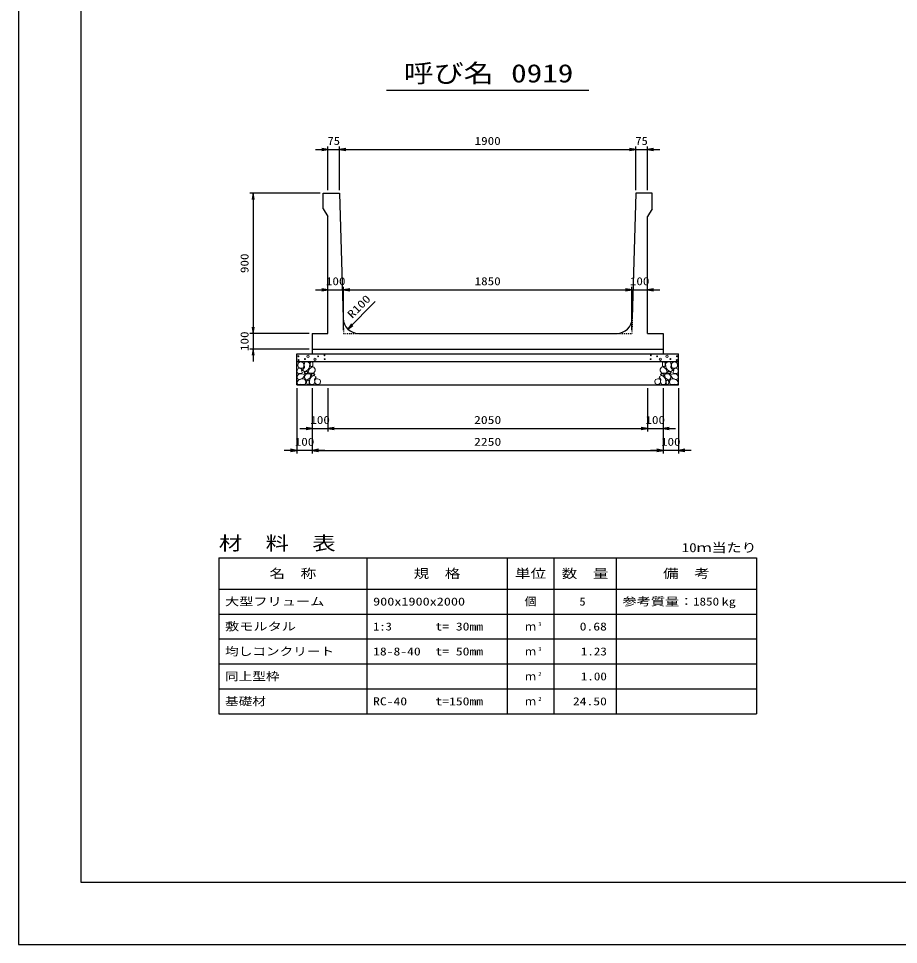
# Model space of a CAD drawing. Units: millimetres at full size. Extents: x 0 to 16820, y 0 to 11880.
# Drawn here: x 0 to 5646, y 0 to 5940 of the extents above; entities that cross this region are included whole.
import ezdxf
from ezdxf.enums import TextEntityAlignment as Align

# ---------------------------------------------------------------- set-up
doc = ezdxf.new("R2010")
doc.units = ezdxf.units.MM
doc.linetypes.add('DASHED_SPACED', pattern=[12, 6, -6])
for name, color, linetype, lineweight in [('0_2', 7, 'Continuous', 25), ('D-DCR-HCHn', 4, 'Continuous', 9), ('D-MTR-FRAM', 7, 'Continuous', 25), ('D-MTR-LINE', 7, 'Continuous', 25), ('D-STR-DIM', 7, 'Continuous', 25), ('D-STR-STRn', 1, 'Continuous', 25), ('D-TTL', 2, 'Continuous', 25), ('D-TTL-TXT', 7, 'Continuous', 25)]:
    doc.layers.add(name, color=color, linetype=linetype, lineweight=lineweight)
doc.layers.add('D-MTR', color=7, linetype='Continuous')
doc.layers.add('D-MTR-TXT', color=7, linetype='Continuous')
doc.styles.add('ＭＳ ゴシック', font='')
doc.styles.get('ＭＳ ゴシック').set_extended_font_data('MS Gothic')

# ---------------------------------------------------------------- blocks, each defined once
blk = doc.blocks.new('open_arrow')
at = {"color": 0, "linetype": 'Continuous', "lineweight": -2}
blk.add_lwpolyline([(7.5, 1.25), (0, 0), (7.5, -1.25)], dxfattribs=at)

msp = doc.modelspace()

# ---------------------------------------------------------------- linework, layer by layer
at = {"layer": '0_2'}
for p, q in [((1885, 3569.775), (1885, 3289.775)), ((1985, 3569.775), (1985, 3289.775)), ((1985, 3569.775), (1985, 3289.775)), ((4035, 3569.775), (4035, 3289.775)), ((1805, 3309.775), (2065, 3309.775)), ((1985, 3309.775), (4035, 3309.775))]:
    msp.add_line(p, q, dxfattribs=at)
at = {"layer": 'D-DCR-HCHn'}
for points in [[(1790.46, 3690.131), (1785.26, 3674.529), (1792.194, 3664.127), (1809.53, 3662.393), (1821.366, 3667.475), (1816.464, 3679.729), (1819.932, 3686.664), (1812.997, 3693.598), (1802.596, 3697.065)], [(1823.399, 3733.471), (1807.796, 3736.938), (1793.928, 3730.003), (1792.194, 3714.401), (1795.661, 3702.266), (1812.997, 3697.065), (1825.132, 3697.065), (1830.333, 3705.733), (1830.333, 3724.803)], [(1837.267, 3735.204), (1832.067, 3719.602), (1833.8, 3702.266), (1821.665, 3683.196), (1837.267, 3674.529), (1854.603, 3683.196), (1865.005, 3697.065), (1868.472, 3719.602), (1865.005, 3731.737), (1854.603, 3736.938)], [(1866.739, 3693.598), (1858.071, 3672.795), (1865.005, 3664.127), (1885.808, 3664.127), (1894.476, 3667.594), (1903.144, 3679.729), (1903.144, 3690.131), (1894.476, 3704), (1884.074, 3705.733)], [(1870.206, 3731.737), (1870.206, 3710.934), (1878.874, 3705.733), (1887.542, 3710.934), (1889.275, 3723.069), (1887.542, 3733.471), (1875.407, 3736.938)], [(4153.261, 3693.598), (4161.929, 3672.795), (4154.995, 3664.127), (4134.192, 3664.127), (4125.524, 3667.594), (4116.856, 3679.729), (4116.856, 3690.131), (4125.524, 3704), (4135.926, 3705.733)], [(4149.794, 3731.737), (4149.794, 3710.934), (4141.126, 3705.733), (4132.458, 3710.934), (4130.725, 3723.069), (4132.458, 3733.471), (4144.593, 3736.938)], [(4182.733, 3735.204), (4187.933, 3719.602), (4186.2, 3702.266), (4198.335, 3683.196), (4182.733, 3674.529), (4165.397, 3683.196), (4154.995, 3697.065), (4151.528, 3719.602), (4154.995, 3731.737), (4165.397, 3736.938)], [(4196.601, 3733.471), (4212.204, 3736.938), (4226.072, 3730.003), (4227.806, 3714.401), (4224.339, 3702.266), (4207.003, 3697.065), (4194.868, 3697.065), (4189.667, 3705.733), (4189.667, 3724.803)], [(4229.54, 3690.131), (4234.74, 3674.529), (4227.806, 3664.127), (4210.47, 3662.393), (4198.634, 3667.475), (4203.536, 3679.729), (4200.068, 3686.664), (4207.003, 3693.598), (4217.404, 3697.065)], [(1823.366, 3632.532), (1836.208, 3651.794), (1834.603, 3656.609), (1816.946, 3661.425), (1800.894, 3659.82), (1789.658, 3650.189), (1788.052, 3638.952), (1789.658, 3627.716), (1802.499, 3624.506)], [(1829.787, 3592.402), (1841.023, 3597.218), (1844.234, 3613.27), (1837.813, 3624.506), (1826.577, 3627.716), (1812.13, 3626.111), (1796.078, 3619.69), (1788.052, 3610.059), (1788.052, 3598.823), (1792.868, 3592.402), (1812.13, 3594.007)], [(1840.735, 3674.529), (1832.067, 3667.594), (1835.534, 3662.393), (1847.669, 3662.393), (1852.87, 3664.127), (1856.337, 3671.061), (1851.136, 3676.262)], [(1868.311, 3632.532), (1876.337, 3651.794), (1869.916, 3659.82), (1850.654, 3659.82), (1842.628, 3656.609), (1834.603, 3645.373), (1834.603, 3635.742), (1842.628, 3622.901), (1852.259, 3621.295)], [(1895.599, 3594.007), (1900.415, 3608.454), (1898.81, 3624.506), (1910.046, 3642.163), (1895.599, 3650.189), (1879.548, 3642.163), (1869.916, 3629.321), (1866.706, 3608.454), (1869.916, 3597.218), (1879.548, 3592.402)], [(1892.389, 3650.189), (1900.415, 3656.609), (1897.204, 3661.425), (1885.968, 3661.425), (1881.153, 3659.82), (1877.942, 3653.399), (1882.758, 3648.583)], [(1908.441, 3595.613), (1922.887, 3592.402), (1935.729, 3598.823), (1937.334, 3613.27), (1934.124, 3624.506), (1918.072, 3629.321), (1906.836, 3629.321), (1902.02, 3621.295), (1902.02, 3603.638)], [(4111.559, 3595.613), (4097.113, 3592.402), (4084.271, 3598.823), (4082.666, 3613.27), (4085.876, 3624.506), (4101.928, 3629.321), (4113.164, 3629.321), (4117.98, 3621.295), (4117.98, 3603.638)], [(4124.401, 3594.007), (4119.585, 3608.454), (4121.19, 3624.506), (4109.954, 3642.163), (4124.401, 3650.189), (4140.452, 3642.163), (4150.084, 3629.321), (4153.294, 3608.454), (4150.084, 3597.218), (4140.452, 3592.402)], [(4127.611, 3650.189), (4119.585, 3656.609), (4122.796, 3661.425), (4134.032, 3661.425), (4138.847, 3659.82), (4142.058, 3653.399), (4137.242, 3648.583)], [(4151.689, 3632.532), (4143.663, 3651.794), (4150.084, 3659.82), (4169.346, 3659.82), (4177.372, 3656.609), (4185.397, 3645.373), (4185.397, 3635.742), (4177.372, 3622.901), (4167.741, 3621.295)], [(4179.265, 3674.529), (4187.933, 3667.594), (4184.466, 3662.393), (4172.331, 3662.393), (4167.13, 3664.127), (4163.663, 3671.061), (4168.864, 3676.262)], [(4190.213, 3592.402), (4178.977, 3597.218), (4175.766, 3613.27), (4182.187, 3624.506), (4193.423, 3627.716), (4207.87, 3626.111), (4223.922, 3619.69), (4231.948, 3610.059), (4231.948, 3598.823), (4227.132, 3592.402), (4207.87, 3594.007)], [(4196.634, 3632.532), (4183.792, 3651.794), (4185.397, 3656.609), (4203.054, 3661.425), (4219.106, 3659.82), (4230.342, 3650.189), (4231.948, 3638.952), (4230.342, 3627.716), (4217.501, 3624.506)], [(1865.101, 3597.218), (1865.101, 3616.48), (1857.075, 3621.295), (1849.049, 3616.48), (1847.444, 3605.244), (1849.049, 3595.613), (1860.285, 3592.402)], [(4154.899, 3597.218), (4154.899, 3616.48), (4162.925, 3621.295), (4170.951, 3616.48), (4172.556, 3605.244), (4170.951, 3595.613), (4159.715, 3592.402)]]:
    msp.add_lwpolyline(points, close=True, dxfattribs=at)
for centre, radius in [((1795.727, 3773.73), 3), ((1796.869, 3748.685), 3), ((1837.292, 3755.527), 3), ((1858.336, 3773.73), 7.5), ((1901.664, 3754.736), 7.5), ((1922.708, 3772.939), 3), ((1963.131, 3779.781), 3), ((1964.273, 3754.736), 3), ((4055.727, 3754.736), 3), ((4056.869, 3779.781), 3), ((4097.292, 3772.939), 3), ((4118.336, 3754.736), 7.5), ((4161.664, 3773.73), 7.5), ((4182.708, 3755.527), 3), ((4223.131, 3748.685), 3), ((4224.273, 3773.73), 3)]:
    msp.add_circle(centre, radius, dxfattribs=at)
at = {"layer": 'D-MTR-FRAM'}
for p, q in [((1285, 2479.775), (4735, 2479.775)), ((1285, 2479.775), (1285, 1479.775)), ((4735, 2479.775), (4735, 1479.775)), ((1285, 1479.775), (4735, 1479.775))]:
    msp.add_line(p, q, dxfattribs=at)
at = {"layer": 'D-MTR-LINE'}
for p, q in [((2235, 2479.775), (2235, 1479.775)), ((3135, 2479.775), (3135, 1479.775)), ((3435, 2479.775), (3435, 1479.775)), ((3835, 2479.775), (3835, 1479.775)), ((1285, 2279.775), (4735, 2279.775)), ((1285, 2119.775), (4735, 2119.775)), ((1285, 1959.775), (4735, 1959.775)), ((1285, 1799.775), (4735, 1799.775)), ((1285, 1639.775), (4735, 1639.775))]:
    msp.add_line(p, q, dxfattribs=at)
at = {"layer": 'D-STR-DIM'}
for p, q in [((1985, 4839.775), (1985, 5119.775)), ((2060, 4839.775), (2060, 5119.775)), ((2060, 4839.775), (2060, 5119.775)), ((3960, 4839.775), (3960, 5119.775)), ((3960, 4839.775), (3960, 5119.775)), ((4035, 4839.775), (4035, 5119.775)), ((1905, 5099.775), (2140, 5099.775)), ((2060, 5099.775), (3960, 5099.775)), ((3880, 5099.775), (4115, 5099.775)), ((1935, 4819.775), (1485, 4819.775)), ((1505, 4819.775), (1505, 3919.775)), ((2085, 3939.775), (2085, 4219.775)), ((2085, 3939.775), (2085, 4219.775)), ((3935, 3939.775), (3935, 4219.775)), ((3935, 3939.775), (3935, 4219.775)), ((1905, 4199.775), (2165, 4199.775)), ((2085, 4199.775), (3935, 4199.775)), ((3855, 4199.775), (4115, 4199.775)), ((2112.539, 3948.089), (2289.315, 4124.866)), ((1505, 3999.775), (1505, 3739.775)), ((1865, 3919.775), (1485, 3919.775)), ((1865, 3919.775), (1485, 3919.775)), ((1865, 3819.775), (1485, 3819.775)), ((1785, 3569.775), (1785, 3149.775)), ((1885, 3569.775), (1885, 3149.775)), ((1885, 3569.775), (1885, 3149.775)), ((4035, 3569.775), (4035, 3289.775)), ((4135, 3569.775), (4135, 3149.775)), ((4135, 3569.775), (4135, 3149.775)), ((4135, 3569.775), (4135, 3289.775)), ((4235, 3569.775), (4235, 3149.775)), ((3955, 3309.775), (4215, 3309.775)), ((1965, 3169.775), (1705, 3169.775)), ((1885, 3169.775), (4135, 3169.775)), ((4315, 3169.775), (4055, 3169.775))]:
    msp.add_line(p, q, dxfattribs=at)
at = {"layer": 'D-STR-STRn'}
for p, q in [((1955, 4819.775), (2060, 4819.775)), ((1955, 4719.775), (1955, 4819.775)), ((2060, 4819.775), (2082.299, 4016.998)), ((3960, 4819.775), (3937.701, 4016.998)), ((4065, 4819.775), (3960, 4819.775)), ((4065, 4719.775), (4065, 4819.775)), ((1955, 4719.775), (1985, 4669.775)), ((4065, 4719.775), (4035, 4669.775)), ((1985, 3919.775), (1985, 4669.775)), ((4035, 3919.775), (4035, 4669.775)), ((1885, 3919.775), (1885, 3819.775)), ((1885, 3919.775), (1985, 3919.775)), ((2182.261, 3919.775), (3837.739, 3919.775)), ((4035, 3919.775), (4135, 3919.775)), ((4135, 3919.775), (4135, 3819.775)), ((1885, 3819.775), (4135, 3819.775)), ((1885, 3819.775), (1885, 3789.775)), ((4135, 3819.775), (4135, 3789.775)), ((1785, 3589.775), (1785, 3789.775)), ((1785, 3789.775), (4235, 3789.775)), ((4235, 3589.775), (4235, 3789.775)), ((1785, 3739.775), (4235, 3739.775)), ((1785, 3589.775), (4235, 3589.775))]:
    msp.add_line(p, q, dxfattribs=at)
at = {"layer": 'D-STR-STRn', "color": 2, "linetype": 'DASHED_SPACED'}
for p, q in [((2082.299, 4016.998), (2085, 3919.775)), ((3937.701, 4016.998), (3935, 3919.775)), ((2085, 3919.775), (2182.261, 3919.775)), ((3837.739, 3919.775), (3935, 3919.775))]:
    msp.add_line(p, q, dxfattribs=at)
at = {"layer": 'D-STR-STRn'}
for centre, start, end in [((2182.261, 4019.775), 181.59114, 270), ((3837.739, 4019.775), 270, 358.40886)]:
    msp.add_arc(centre, 100, start, end, dxfattribs=at)
at = {"layer": 'D-TTL'}
for points in [[(0, 0), (16820, 0), (16820, 11880), (0, 11880)], [(400, 400), (16420, 400), (16420, 11480), (400, 11480)]]:
    msp.add_lwpolyline(points, close=True, dxfattribs=at)
at = {"layer": 'D-TTL-TXT'}
msp.add_line((2360, 5479.775), (3660, 5479.775), dxfattribs=at)

# ---------------------------------------------------------------- block references
at = {"layer": '0_2', "xscale": 5.33, "yscale": 5.33, "rotation": 180}
for p in [(1885, 3309.775), (4035, 3309.775)]:
    msp.add_blockref('open_arrow', p, dxfattribs=at)
at = {"layer": '0_2', "xscale": 5.33, "yscale": 5.33}
msp.add_blockref('open_arrow', (1985, 3309.775), dxfattribs=at)
msp.add_blockref('open_arrow', (1985, 3309.775), dxfattribs=at)
at = {"layer": 'D-STR-DIM', "xscale": 5.33, "yscale": 5.33}
for p, rotation in [((1985, 5099.775), 180), ((3960, 5099.775), 180), ((3960, 5099.775), 180), ((1505, 4819.775), 270), ((1985, 4199.775), 180), ((3935, 4199.775), 180), ((3935, 4199.775), 180), ((2112.539, 3948.089), 45), ((1505, 3919.775), 90), ((1505, 3919.775), 90), ((1505, 3819.775), 270), ((4035, 3309.775), 180), ((1785, 3169.775), 180), ((4135, 3169.775), 180), ((4135, 3169.775), 180)]:
    msp.add_blockref('open_arrow', p, dxfattribs=dict(at, rotation=rotation))
for p in [(2060, 5099.775), (2060, 5099.775), (4035, 5099.775), (2085, 4199.775), (2085, 4199.775), (4035, 4199.775), (4135, 3309.775), (1885, 3169.775), (1885, 3169.775), (4235, 3169.775)]:
    msp.add_blockref('open_arrow', p, dxfattribs=at)

# ---------------------------------------------------------------- texts
at = {"layer": '0_2', "style": 'ＭＳ ゴシック'}
for s, width, p in [('100', 1.2, (1935, 3364.775)), ('2050', 1.25, (3010, 3364.775))]:
    msp.add_text(s, height=51.32, dxfattribs=dict(at, width=width)).set_placement(p, align=Align.MIDDLE_CENTER)
at = {"layer": 'D-MTR', "style": 'ＭＳ ゴシック', "width": 1.25}
msp.add_text('材\u3000料\u3000表', height=87.98, dxfattribs=at).set_placement((1285, 2503.775), align=Align.BOTTOM_LEFT)
at = {"layer": 'D-MTR', "style": 'ＭＳ ゴシック', "width": 1.2}
msp.add_text('10ｍ当たり', height=58.65, dxfattribs=at).set_placement((4735, 2499.108), align=Align.BOTTOM_RIGHT)
at = {"layer": 'D-MTR-TXT', "style": 'ＭＳ ゴシック'}
for s, height, width, p in [('名\u3000称', 58.65, 1.25, (1760, 2379.775)), ('規\u3000格', 58.65, 1.25, (2685, 2379.775)), ('単位', 58.65, 1.25, (3285, 2379.775)), ('数\u3000量', 58.65, 1.25, (3635, 2379.775)), ('備\u3000考', 58.65, 1.25, (4285, 2379.775)), ('個', 51.32, 1.1, (3285, 2199.775))]:
    msp.add_text(s, height=height, dxfattribs=dict(at, width=width)).set_placement(p, align=Align.MIDDLE_CENTER)
for s, width, p in [('大型フリューム', 1.3, (1325, 2199.775)), ('900x1900x2000', 1.3, (2275, 2199.775)), ('参考質量：    kg', 1.3, (3875, 2199.775)), ('敷モルタル', 1.3, (1325, 2039.775)), ('1:3', 1.15, (2275, 2039.775)), ('t= 30mm', 1.25, (2675, 2039.775)), ('均しコンクリート', 1.25, (1325, 1879.775)), ('18-8-40', 1.25, (2275, 1879.775)), ('t= 50mm', 1.25, (2675, 1879.775)), ('同上型枠', 1.25, (1325, 1719.775)), ('基礎材', 1.25, (1325, 1559.775)), ('RC-40', 1.25, (2275, 1559.775)), ('t=150mm', 1.25, (2675, 1559.775))]:
    msp.add_text(s, height=51.32, dxfattribs=dict(at, width=width)).set_placement(p, align=Align.MIDDLE_LEFT)
for s, width, p in [('5', 1.15, (3638.553, 2199.775)), ('1850', 1.2, (4495, 2199.775)), ('0.68', 1.25, (3775, 2039.775)), ('1.23', 1.2, (3775, 1879.775)), ('1.00', 1.2, (3775, 1719.775)), ('24.50', 1.25, (3775, 1559.775))]:
    msp.add_text(s, height=51.32, dxfattribs=dict(at, width=width)).set_placement(p, align=Align.MIDDLE_RIGHT)
for p in [(3285, 2039.775), (3285, 1879.775), (3285, 1719.775), (3285, 1559.775)]:
    msp.add_text('ｍ', height=51.32, dxfattribs=at).set_placement(p, align=Align.MIDDLE_CENTER)
at = {"layer": 'D-MTR-TXT', "style": 'ＭＳ ゴシック', "width": 1.15}
for s, p in [('3', (3335, 2035.108)), ('3', (3335, 1875.108)), ('2', (3335, 1715.108)), ('2', (3335, 1555.108))]:
    msp.add_text(s, height=25.66, dxfattribs=at).set_placement(p, align=Align.BOTTOM_LEFT)
at = {"layer": 'D-STR-DIM', "style": 'ＭＳ ゴシック'}
for s, width, p in [('75', 1.15, (2022.5, 5154.775)), ('1900', 1.2, (3010, 5154.775)), ('75', 1.15, (3997.5, 5154.775)), ('100', 1.2, (2035, 4254.775)), ('1850', 1.2, (3010, 4254.775)), ('100', 1.2, (3985, 4254.775)), ('100', 1.2, (4085, 3364.775)), ('100', 1.2, (1835, 3224.775)), ('2250', 1.25, (3010, 3224.775)), ('100', 1.2, (4185, 3224.775))]:
    msp.add_text(s, height=51.32, dxfattribs=dict(at, width=width)).set_placement(p, align=Align.MIDDLE_CENTER)
at = {"layer": 'D-STR-DIM', "style": 'ＭＳ ゴシック', "width": 1.2}
for s, p in [('900', (1450, 4369.775)), ('100', (1450, 3869.775))]:
    msp.add_text(s, height=51.32, rotation=90, dxfattribs=at).set_placement(p, align=Align.MIDDLE_CENTER)
at = {"layer": 'D-STR-DIM', "style": 'ＭＳ ゴシック', "width": 1.25}
msp.add_text('R100', height=51.32, rotation=45, dxfattribs=at).set_placement((2151.479, 4002.114), align=Align.BOTTOM_LEFT)
at = {"layer": 'D-TTL-TXT', "style": 'ＭＳ ゴシック'}
for s, width, p in [('呼び名', 1.2, (2760, 5494.775)), ('0919', 1.25, (3360, 5494.775))]:
    msp.add_text(s, height=117.3, dxfattribs=dict(at, width=width)).set_placement(p, align=Align.BOTTOM_CENTER)

doc.saveas('drawing.dxf')
